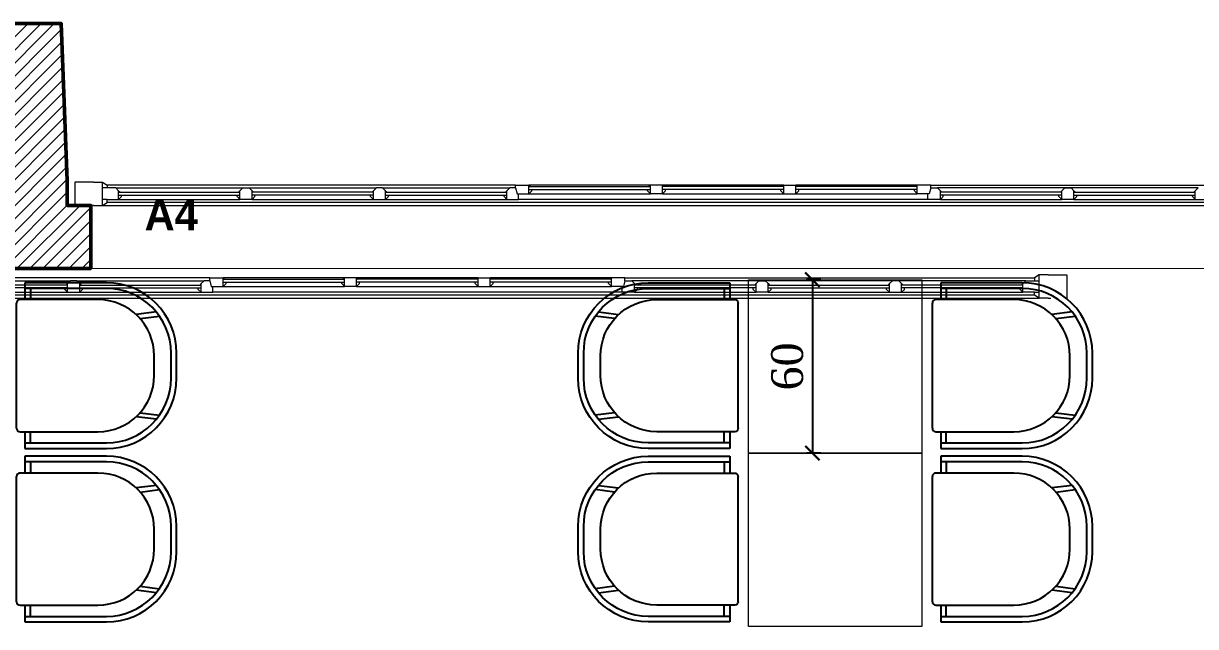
# Model space of a CAD drawing. Header units: millimetres. Extents: x 4980 to 19099, y 3891 to 5773.
# Drawn here: x 6627.1 to 7032.7, y 4433.6 to 4642.3 of the extents above; entities that cross this region are included whole.
import ezdxf

# ---------------------------------------------------------------- set-up
doc = ezdxf.new("R2010")
doc.units = ezdxf.units.MM
doc.linetypes.add('CONTINUA', pattern=[0])
for name, color, linetype, lineweight in [('a 2', 132, 'Continuous', 20), ('a duvar', 84, 'Continuous', 50), ('a pencere 0', 252, 'Continuous', 0), ('a pencere cam', 121, 'Continuous', 0), ('a pencere doğrama', 41, 'Continuous', 20), ('a pencere görünüş', 62, 'Continuous', 9), ('no3_duvar tarama', 253, 'Continuous', 9), ('no3_tefriş ön kalın', 200, 'Continuous', 25), ('t_tefris ince', 34, 'Continuous', 15)]:
    doc.layers.add(name, color=color, linetype=linetype, lineweight=lineweight)
doc.layers.add('Kıtc-002 Çizgi', color=7, linetype='Continuous')
doc.layers.add('TEFRIS', color=11, linetype='Continuous')
doc.styles.add('ROMANSTW', font='georgia.ttf')
doc.styles.get("Standard").update_dxf_attribs({"font": 'stylu.ttf', "height": 10})
doc.dimstyles.new('M1', dxfattribs={"dimtxt": 11, "dimasz": 5, "dimexe": 2, "dimexo": 5, "dimgap": 3, "dimtad": 1, "dimdec": 1, "dimzin": 12, "dimdsep": 46, "dimtxsty": 'ROMANSTW', "dimblk": 'ARCHTICK', "dimcen": 0.09, "dimclrd": 251, "dimclre": 251, "dimclrt": 1, "dimadec": 0, "dimazin": 0, "dimtfac": 1, "dimtdec": 1, "dimtix": 1, "dimtmove": 0, "dimatfit": 3, "dimldrblk": 'ARCHTICK', "dimfxl": 1, "dimtolj": 1, "dimtzin": 0, "dimarcsym": 0})

# ---------------------------------------------------------------- blocks, each defined once
blk = doc.blocks.new('SAN-1')
at = {"layer": 'no3_tefriş ön kalın', "linetype": 'CONTINUA'}
for p, q in [((4.5, 56.96), (-4.5, 56.96)), ((4.5, 54.96), (-4.5, 54.96)), ((3.5, 48.96), (-3.5, 48.96)), ((-29.5, 31.96), (-29.5, 2.96)), ((-27.5, 31.96), (-27.5, 2.96)), ((27.5, 2.96), (27.5, 31.96)), ((29.5, 2.96), (29.5, 31.96)), ((-23.5, 28.96), (-23.5, 1.2)), ((23.5, 1.2), (23.5, 28.96)), ((-27.5, 4.96), (-23.5, 4.96)), ((27.5, 4.96), (23.5, 4.96)), ((-29.5, 2.96), (-23.5, 2.96)), ((22.3, 0), (-22.3, 0)), ((23.5, 2.96), (29.5, 2.96))]:
    blk.add_line(p, q, dxfattribs=at)
at = {"layer": 'no3_tefriş ön kalın'}
for p, q in [((-16.76, 43.93), (-17.67, 50.81)), ((16.76, 43.93), (17.67, 50.81)), ((-19.1, 49.73), (-18.19, 42.53)), ((19.1, 49.73), (18.19, 42.53))]:
    blk.add_line(p, q, dxfattribs=at)
at = {"layer": 'no3_tefriş ön kalın', "linetype": 'CONTINUA'}
for centre, radius, start, end in [((-4.5, 31.96), 25, 90, 180), ((-4.5, 31.96), 23, 90, 180), ((4.5, 31.96), 25, 0, 90), ((4.5, 31.96), 23, 0, 90), ((-3.5, 28.96), 20, 90, 180), ((3.5, 28.96), 20, 0, 90), ((-22.3, 1.2), 1.2, 180, 270), ((22.3, 1.2), 1.2, 270, 0)]:
    blk.add_arc(centre, radius, start, end, dxfattribs=at)
blk = doc.blocks.new('_ArchTick')
at = {"layer": 'Kıtc-002 Çizgi', "color": 0, "const_width": 0.15}
blk.add_lwpolyline([(-0.5, -0.5), (0.5, 0.5)], dxfattribs=at)
blk = doc.blocks.new('*D149')
at = {"layer": 'Defpoints', "color": 0, "transparency": 16777216}
for p in [(6908, 4553.61), (6900.1, 4493.61), (6908, 4493.61)]:
    blk.add_point(p, dxfattribs=at)
at = {"layer": 'no3_duvar tarama', "color": 251, "lineweight": -2, "transparency": 16777216}
for p, q in [((6903, 4553.61), (6898.1, 4553.61)), ((6900.1, 4553.61), (6900.1, 4493.61)), ((6903, 4493.61), (6898.1, 4493.61))]:
    blk.add_line(p, q, dxfattribs=at)
at = {"layer": 'no3_duvar tarama', "color": 251, "lineweight": -2, "transparency": 16777216, "xscale": 5, "yscale": 5, "zscale": 5}
for p, rotation in [((6900.1, 4553.61), 90), ((6900.1, 4493.61), 270)]:
    blk.add_blockref('_ArchTick', p, dxfattribs=dict(at, rotation=rotation))
at = {"layer": 'no3_duvar tarama', "color": 1, "transparency": 16777216, "insert": (6891.42, 4523.61), "char_height": 11, "attachment_point": 5, "rotation": 90, "style": 'ROMANSTW'}
blk.add_mtext('\\A1;60', dxfattribs=at)

msp = doc.modelspace()

# ---------------------------------------------------------------- hatches: boundary and pattern name
at = {"layer": 'no3_duvar tarama'}
h = msp.add_hatch(dxfattribs=at)
h.set_pattern_fill('ANSI31', color=256, style=0)
h.set_pattern_definition([(45, (77489.65, 25972.4954), (-2.24506403, 2.24506403), [])])
h.paths.add_polyline_path([(6553.4, 4557.51), (6553.4, 4578.26), (6573.2, 4578.24), (6573.19, 4586.79), (6578.05, 4642.26), (6640.2, 4642.23), (6642.28, 4587.8), (6642.25, 4579.31), (6650.4, 4579.31), (6650.4, 4557.51)])

# ---------------------------------------------------------------- linework, layer by layer
at = {"layer": 'a 2', "elevation": -0.53}
msp.add_lwpolyline([(6650.42, 4557.51), (7088.42, 4557.56)], dxfattribs=at)
at = {"layer": 'a duvar', "elevation": -0.53}
msp.add_lwpolyline([(6553.4, 4557.51), (6553.4, 4578.26), (6573.2, 4578.24), (6573.19, 4586.79), (6578.05, 4642.26), (6640.2, 4642.23), (6642.28, 4587.8), (6642.25, 4579.31), (6650.4, 4579.31), (6650.4, 4557.51), (6553.4, 4557.51)], dxfattribs=at)
at = {"layer": 'a pencere 0', "elevation": -0.53}
for points in [[(6797.4, 4586.35), (6656.04, 4586.35)], [(6660.04, 4584.35), (6660.54, 4583.85)], [(6702.04, 4584.35), (6701.54, 4583.85)], [(6706.22, 4584.35), (6706.72, 4583.85)], [(6748.22, 4584.35), (6747.72, 4583.85)], [(6752.4, 4584.35), (6752.9, 4583.85)], [(6794.4, 4584.35), (6793.9, 4583.85)], [(6802.04, 4586.35), (6802.54, 4585.85)], [(6844.04, 4586.35), (6843.54, 4585.85)], [(6848.22, 4586.35), (6848.72, 4585.85)], [(6890.22, 4586.35), (6889.72, 4585.85)], [(6890.22, 4586.35), (6889.72, 4585.85)], [(6894.4, 4586.35), (6894.9, 4585.85)], [(6936.4, 4586.35), (6935.9, 4585.85)], [(6941.04, 4586.35), (7082.77, 4586.35)], [(6944.4, 4584.35), (6944.9, 4583.85)], [(6986.4, 4584.35), (6985.9, 4583.85)], [(6990.59, 4584.35), (6991.09, 4583.85)], [(7032.59, 4584.35), (7032.09, 4583.85)], [(6654.49, 4579.31), (7084.32, 4579.31)], [(7082.77, 4580.35), (6656.04, 4580.35)], [(6940.04, 4581.35), (6798.4, 4581.35)], [(6691.59, 4554.24), (6550.23, 4554.24)], [(6642.41, 4552.24), (6641.91, 4551.74)], [(6646.59, 4552.24), (6647.09, 4551.74)], [(6688.59, 4552.24), (6688.09, 4551.74)], [(6696.23, 4554.24), (6696.73, 4553.74)], [(6738.23, 4554.24), (6737.73, 4553.74)], [(6742.41, 4554.24), (6742.91, 4553.74)], [(6784.41, 4554.24), (6783.91, 4553.74)], [(6784.41, 4554.24), (6783.91, 4553.74)], [(6788.59, 4554.24), (6789.09, 4553.74)], [(6830.59, 4554.24), (6830.09, 4553.74)], [(6835.23, 4554.24), (6976.96, 4554.24)], [(6838.59, 4552.24), (6839.09, 4551.74)], [(6880.59, 4552.24), (6880.09, 4551.74)], [(6884.78, 4552.24), (6885.28, 4551.74)], [(6926.78, 4552.24), (6926.28, 4551.74)], [(6930.96, 4552.24), (6931.46, 4551.74)], [(6972.96, 4552.24), (6972.46, 4551.74)], [(6548.68, 4547.19), (6978.51, 4547.19)], [(6976.96, 4548.24), (6550.23, 4548.24)], [(6834.23, 4549.24), (6692.59, 4549.24)]]:
    msp.add_lwpolyline(points, dxfattribs=at)
at = {"layer": 'a pencere cam', "elevation": -0.53}
for points in [[(6660.04, 4583.85), (6702.04, 4583.85)], [(6660.04, 4582.85), (6702.04, 4582.85)], [(6748.22, 4583.85), (6706.22, 4583.85)], [(6748.22, 4582.85), (6706.22, 4582.85)], [(6752.4, 4583.85), (6794.4, 4583.85)], [(6752.4, 4582.85), (6794.4, 4582.85)], [(6802.04, 4585.85), (6844.04, 4585.85)], [(6802.04, 4584.85), (6844.04, 4584.85)], [(6890.22, 4585.85), (6848.22, 4585.85)], [(6890.22, 4584.85), (6848.22, 4584.85)], [(6936.4, 4585.85), (6894.4, 4585.85)], [(6936.4, 4584.85), (6894.4, 4584.85)], [(6986.4, 4583.85), (6944.4, 4583.85)], [(6986.4, 4582.85), (6944.4, 4582.85)], [(6990.59, 4583.85), (7032.59, 4583.85)], [(6990.59, 4582.85), (7032.59, 4582.85)], [(6642.41, 4551.74), (6600.41, 4551.74)], [(6642.41, 4550.74), (6600.41, 4550.74)], [(6646.59, 4551.74), (6688.59, 4551.74)], [(6646.59, 4550.74), (6688.59, 4550.74)], [(6696.23, 4553.74), (6738.23, 4553.74)], [(6696.23, 4552.74), (6738.23, 4552.74)], [(6784.41, 4553.74), (6742.41, 4553.74)], [(6784.41, 4552.74), (6742.41, 4552.74)], [(6830.59, 4553.74), (6788.59, 4553.74)], [(6830.59, 4552.74), (6788.59, 4552.74)], [(6880.59, 4551.74), (6838.59, 4551.74)], [(6880.59, 4550.74), (6838.59, 4550.74)], [(6884.78, 4551.74), (6926.78, 4551.74)], [(6884.78, 4550.74), (6926.78, 4550.74)], [(6972.96, 4551.74), (6930.96, 4551.74)], [(6972.96, 4550.74), (6930.96, 4550.74)]]:
    msp.add_lwpolyline(points, dxfattribs=at)
at = {"layer": 'a pencere doğrama', "elevation": -0.53}
for points in [[(6649.9, 4587.4), (6644.9, 4587.4), (6644.91, 4579.37)], [(6651.32, 4587.4), (6649.9, 4587.4)], [(6651.32, 4587.4), (6654.49, 4587.4), (6656.04, 4586.35)], [(6654.49, 4579.31), (6654.49, 4587.4)], [(6656.04, 4585.35), (6654.49, 4585.35)], [(6656.04, 4586.35), (6656.04, 4585.35)], [(6659.04, 4585.35), (6656.04, 4585.35)], [(6660.04, 4584.35), (6659.04, 4585.35)], [(6660.04, 4581.35), (6660.04, 4584.35)], [(6661.04, 4582.35), (6661.04, 4582.85)], [(6701.04, 4582.35), (6701.04, 4582.85)], [(6702.04, 4584.35), (6703.04, 4585.35)], [(6702.04, 4583.85), (6702.04, 4584.35)], [(6702.04, 4581.35), (6702.04, 4583.85)], [(6703.04, 4585.35), (6705.22, 4585.35)], [(6706.22, 4584.35), (6705.22, 4585.35)], [(6706.22, 4583.85), (6706.22, 4584.35)], [(6706.22, 4581.35), (6706.22, 4584.35)], [(6706.22, 4581.35), (6706.22, 4583.85)], [(6707.22, 4582.35), (6707.22, 4582.85)], [(6747.22, 4582.35), (6747.22, 4582.85)], [(6748.22, 4584.35), (6749.22, 4585.35)], [(6748.22, 4583.85), (6748.22, 4584.35)], [(6748.22, 4581.35), (6748.22, 4584.35)], [(6748.22, 4581.35), (6748.22, 4583.85)], [(6751.4, 4585.35), (6749.22, 4585.35)], [(6752.4, 4584.35), (6751.4, 4585.35)], [(6752.4, 4583.85), (6752.4, 4584.35)], [(6752.4, 4581.35), (6752.4, 4583.85)], [(6753.4, 4582.35), (6753.4, 4582.85)], [(6793.4, 4582.35), (6793.4, 4582.85)], [(6794.4, 4584.35), (6795.4, 4585.35)], [(6794.4, 4583.85), (6794.4, 4584.35)], [(6794.4, 4581.35), (6794.4, 4584.35)], [(6794.4, 4581.35), (6794.4, 4583.85)], [(6797.4, 4585.35), (6795.4, 4585.35)], [(6797.4, 4585.35), (6797.4, 4586.35)], [(6797.4, 4586.35), (6802.04, 4586.35)], [(6797.4, 4585.35), (6797.9, 4583.35)], [(6797.9, 4583.35), (6802.04, 4583.35)], [(6798.4, 4581.35), (6798.4, 4583.35)], [(6802.04, 4585.85), (6802.04, 4586.35)], [(6802.04, 4583.35), (6802.04, 4586.35)], [(6802.04, 4583.35), (6802.04, 4585.85)], [(6803.04, 4584.35), (6802.04, 4583.35)], [(6803.04, 4584.35), (6803.04, 4584.85)], [(6843.04, 4584.35), (6843.04, 4584.85)], [(6843.04, 4584.35), (6844.04, 4583.35)], [(6844.04, 4585.85), (6844.04, 4586.35)], [(6844.04, 4583.35), (6844.04, 4586.35)], [(6848.22, 4586.35), (6844.04, 4586.35)], [(6844.04, 4583.35), (6844.04, 4585.85)], [(6848.22, 4583.35), (6844.04, 4583.35)], [(6848.22, 4585.85), (6848.22, 4586.35)], [(6848.22, 4583.35), (6848.22, 4586.35)], [(6848.22, 4583.35), (6848.22, 4585.85)], [(6849.22, 4584.35), (6848.22, 4583.35)], [(6849.22, 4584.35), (6849.22, 4584.85)], [(6889.22, 4584.35), (6889.22, 4584.85)], [(6889.22, 4584.35), (6889.22, 4584.85)], [(6889.22, 4584.35), (6890.22, 4583.35)], [(6889.22, 4584.35), (6890.22, 4583.35)], [(6890.22, 4585.85), (6890.22, 4586.35)], [(6890.22, 4583.35), (6890.22, 4586.35)], [(6890.22, 4586.35), (6894.4, 4586.35)], [(6890.22, 4585.85), (6890.22, 4586.35)], [(6890.22, 4583.35), (6890.22, 4586.35)], [(6890.22, 4583.35), (6890.22, 4585.85)], [(6890.22, 4583.35), (6890.22, 4585.85)], [(6890.22, 4583.35), (6894.4, 4583.35)], [(6894.4, 4585.85), (6894.4, 4586.35)], [(6894.4, 4583.35), (6894.4, 4586.35)], [(6894.4, 4583.35), (6894.4, 4585.85)], [(6895.4, 4584.35), (6894.4, 4583.35)], [(6895.4, 4584.35), (6895.4, 4584.85)], [(6935.4, 4584.35), (6935.4, 4584.85)], [(6935.4, 4584.35), (6936.4, 4583.35)], [(6936.4, 4585.85), (6936.4, 4586.35)], [(6936.4, 4583.35), (6936.4, 4586.35)], [(6941.04, 4586.35), (6936.4, 4586.35)], [(6936.4, 4583.35), (6936.4, 4585.85)], [(6940.54, 4583.35), (6936.4, 4583.35)], [(6940.04, 4581.35), (6940.04, 4583.35)], [(6941.04, 4585.35), (6940.54, 4583.35)], [(6941.04, 4585.35), (6941.04, 4586.35)], [(6941.04, 4585.35), (6943.4, 4585.35)], [(6944.4, 4584.35), (6943.4, 4585.35)], [(6944.4, 4583.85), (6944.4, 4584.35)], [(6944.4, 4581.35), (6944.4, 4584.35)], [(6944.4, 4581.35), (6944.4, 4583.85)], [(6945.4, 4582.35), (6945.4, 4582.85)], [(6985.4, 4582.35), (6985.4, 4582.85)], [(6986.4, 4584.35), (6987.4, 4585.35)], [(6986.4, 4583.85), (6986.4, 4584.35)], [(6986.4, 4581.35), (6986.4, 4583.85)], [(6987.4, 4585.35), (6989.59, 4585.35)], [(6990.59, 4584.35), (6989.59, 4585.35)], [(6990.59, 4583.85), (6990.59, 4584.35)], [(6990.59, 4581.35), (6990.59, 4584.35)], [(6990.59, 4581.35), (6990.59, 4583.85)], [(6991.59, 4582.35), (6991.59, 4582.85)], [(7031.59, 4582.35), (7031.59, 4582.85)], [(7032.59, 4584.35), (7033.59, 4585.35)], [(7032.59, 4581.35), (7032.59, 4584.35)], [(7032.59, 4581.35), (7032.59, 4583.85)], [(6651.32, 4579.31), (6650.4, 4579.31)], [(6651.32, 4579.31), (6654.49, 4579.31), (6656.04, 4580.35)], [(6656.04, 4581.35), (6654.49, 4581.35)], [(6656.04, 4580.35), (6656.04, 4581.35), (6660.04, 4581.35)], [(6661.04, 4582.35), (6660.04, 4581.35)], [(6701.04, 4582.35), (6702.04, 4581.35)], [(6706.22, 4581.35), (6706.22, 4581.35), (6702.04, 4581.35)], [(6707.22, 4582.35), (6706.22, 4581.35)], [(6747.22, 4582.35), (6748.22, 4581.35)], [(6748.22, 4581.35), (6748.22, 4581.35), (6752.4, 4581.35)], [(6753.4, 4582.35), (6752.4, 4581.35)], [(6793.4, 4582.35), (6794.4, 4581.35)], [(6794.4, 4581.35), (6794.4, 4581.35), (6798.4, 4581.35)], [(6944.4, 4581.35), (6944.4, 4581.35), (6940.04, 4581.35)], [(6945.4, 4582.35), (6944.4, 4581.35)], [(6985.4, 4582.35), (6986.4, 4581.35)], [(6990.59, 4581.35), (6990.59, 4581.35), (6986.4, 4581.35)], [(6991.59, 4582.35), (6990.59, 4581.35)], [(7031.59, 4582.35), (7032.59, 4581.35)], [(7032.59, 4581.35), (7032.59, 4581.35), (7036.77, 4581.35)], [(6981.68, 4555.28), (6978.51, 4555.28), (6976.96, 4554.24)], [(6978.51, 4547.19), (6978.51, 4555.28)], [(6981.68, 4555.28), (6983.09, 4555.28)], [(6983.09, 4555.28), (6988.09, 4555.28), (6988.08, 4547.26)], [(6641.41, 4550.24), (6641.41, 4550.74)], [(6642.41, 4552.24), (6643.41, 4553.24)], [(6642.41, 4551.74), (6642.41, 4552.24)], [(6642.41, 4549.24), (6642.41, 4552.24)], [(6642.41, 4549.24), (6642.41, 4551.74)], [(6645.59, 4553.24), (6643.41, 4553.24)], [(6646.59, 4552.24), (6645.59, 4553.24)], [(6646.59, 4551.74), (6646.59, 4552.24)], [(6646.59, 4549.24), (6646.59, 4551.74)], [(6647.59, 4550.24), (6647.59, 4550.74)], [(6687.59, 4550.24), (6687.59, 4550.74)], [(6688.59, 4552.24), (6689.59, 4553.24)], [(6688.59, 4551.74), (6688.59, 4552.24)], [(6688.59, 4549.24), (6688.59, 4552.24)], [(6688.59, 4549.24), (6688.59, 4551.74)], [(6691.59, 4553.24), (6689.59, 4553.24)], [(6691.59, 4553.24), (6691.59, 4554.24)], [(6691.59, 4554.24), (6696.23, 4554.24)], [(6691.59, 4553.24), (6692.09, 4551.24)], [(6692.09, 4551.24), (6696.23, 4551.24)], [(6692.59, 4549.24), (6692.59, 4551.24)], [(6696.23, 4553.74), (6696.23, 4554.24)], [(6696.23, 4551.24), (6696.23, 4554.24)], [(6696.23, 4551.24), (6696.23, 4553.74)], [(6697.23, 4552.24), (6696.23, 4551.24)], [(6697.23, 4552.24), (6697.23, 4552.74)], [(6737.23, 4552.24), (6737.23, 4552.74)], [(6737.23, 4552.24), (6738.23, 4551.24)], [(6738.23, 4553.74), (6738.23, 4554.24)], [(6738.23, 4551.24), (6738.23, 4554.24)], [(6742.41, 4554.24), (6738.23, 4554.24)], [(6738.23, 4551.24), (6738.23, 4553.74)], [(6742.41, 4551.24), (6738.23, 4551.24)], [(6742.41, 4553.74), (6742.41, 4554.24)], [(6742.41, 4551.24), (6742.41, 4554.24)], [(6742.41, 4551.24), (6742.41, 4553.74)], [(6743.41, 4552.24), (6742.41, 4551.24)], [(6743.41, 4552.24), (6743.41, 4552.74)], [(6783.41, 4552.24), (6783.41, 4552.74)], [(6783.41, 4552.24), (6783.41, 4552.74)], [(6783.41, 4552.24), (6784.41, 4551.24)], [(6783.41, 4552.24), (6784.41, 4551.24)], [(6784.41, 4553.74), (6784.41, 4554.24)], [(6784.41, 4551.24), (6784.41, 4554.24)], [(6784.41, 4554.24), (6788.59, 4554.24)], [(6784.41, 4553.74), (6784.41, 4554.24)], [(6784.41, 4551.24), (6784.41, 4554.24)], [(6784.41, 4551.24), (6784.41, 4553.74)], [(6784.41, 4551.24), (6784.41, 4553.74)], [(6784.41, 4551.24), (6788.59, 4551.24)], [(6788.59, 4553.74), (6788.59, 4554.24)], [(6788.59, 4551.24), (6788.59, 4554.24)], [(6788.59, 4551.24), (6788.59, 4553.74)], [(6789.59, 4552.24), (6788.59, 4551.24)], [(6789.59, 4552.24), (6789.59, 4552.74)], [(6829.59, 4552.24), (6829.59, 4552.74)], [(6829.59, 4552.24), (6830.59, 4551.24)], [(6830.59, 4553.74), (6830.59, 4554.24)], [(6830.59, 4551.24), (6830.59, 4554.24)], [(6835.23, 4554.24), (6830.59, 4554.24)], [(6830.59, 4551.24), (6830.59, 4553.74)], [(6834.73, 4551.24), (6830.59, 4551.24)], [(6834.23, 4549.24), (6834.23, 4551.24)], [(6835.23, 4553.24), (6834.73, 4551.24)], [(6835.23, 4553.24), (6835.23, 4554.24)], [(6835.23, 4553.24), (6837.59, 4553.24)], [(6838.59, 4552.24), (6837.59, 4553.24)], [(6838.59, 4551.74), (6838.59, 4552.24)], [(6838.59, 4549.24), (6838.59, 4552.24)], [(6838.59, 4549.24), (6838.59, 4551.74)], [(6839.59, 4550.24), (6839.59, 4550.74)], [(6879.59, 4550.24), (6879.59, 4550.74)], [(6880.59, 4552.24), (6881.59, 4553.24)], [(6880.59, 4551.74), (6880.59, 4552.24)], [(6880.59, 4549.24), (6880.59, 4551.74)], [(6881.59, 4553.24), (6883.78, 4553.24)], [(6884.78, 4552.24), (6883.78, 4553.24)], [(6884.78, 4551.74), (6884.78, 4552.24)], [(6884.78, 4549.24), (6884.78, 4552.24)], [(6884.78, 4549.24), (6884.78, 4551.74)], [(6885.78, 4550.24), (6885.78, 4550.74)], [(6925.78, 4550.24), (6925.78, 4550.74)], [(6926.78, 4552.24), (6927.78, 4553.24)], [(6926.78, 4549.24), (6926.78, 4552.24)], [(6926.78, 4549.24), (6926.78, 4551.74)], [(6929.96, 4553.24), (6927.78, 4553.24)], [(6930.96, 4552.24), (6929.96, 4553.24)], [(6930.96, 4551.74), (6930.96, 4552.24)], [(6930.96, 4549.24), (6930.96, 4551.74)], [(6931.96, 4550.24), (6931.96, 4550.74)], [(6971.96, 4550.24), (6971.96, 4550.74)], [(6972.96, 4552.24), (6973.96, 4553.24)], [(6972.96, 4549.24), (6972.96, 4552.24)], [(6973.96, 4553.24), (6976.96, 4553.24)], [(6976.96, 4554.24), (6976.96, 4553.24)], [(6976.96, 4553.24), (6978.51, 4553.24)], [(6641.41, 4550.24), (6642.41, 4549.24)], [(6642.41, 4549.24), (6642.41, 4549.24), (6646.59, 4549.24)], [(6647.59, 4550.24), (6646.59, 4549.24)], [(6687.59, 4550.24), (6688.59, 4549.24)], [(6688.59, 4549.24), (6688.59, 4549.24), (6692.59, 4549.24)], [(6838.59, 4549.24), (6838.59, 4549.24), (6834.23, 4549.24)], [(6839.59, 4550.24), (6838.59, 4549.24)], [(6879.59, 4550.24), (6880.59, 4549.24)], [(6884.78, 4549.24), (6884.78, 4549.24), (6880.59, 4549.24)], [(6885.78, 4550.24), (6884.78, 4549.24)], [(6925.78, 4550.24), (6926.78, 4549.24)], [(6926.78, 4549.24), (6926.78, 4549.24), (6930.96, 4549.24)], [(6931.96, 4550.24), (6930.96, 4549.24)], [(6971.96, 4550.24), (6972.96, 4549.24)], [(6976.96, 4548.24), (6976.96, 4549.24), (6972.96, 4549.24)], [(6976.96, 4549.24), (6978.51, 4549.24)], [(6981.68, 4547.19), (6978.51, 4547.19), (6976.96, 4548.24)], [(6981.68, 4547.19), (6982.59, 4547.19)]]:
    msp.add_lwpolyline(points, dxfattribs=at)
at = {"layer": 'a pencere görünüş', "elevation": -0.53}
for points in [[(6659.04, 4585.35), (6703.04, 4585.35)], [(6705.22, 4585.35), (6749.22, 4585.35)], [(6751.4, 4585.35), (6795.4, 4585.35)], [(6844.04, 4586.35), (6802.04, 4586.35)], [(6802.04, 4583.35), (6844.04, 4583.35)], [(6890.22, 4586.35), (6848.22, 4586.35)], [(6848.22, 4583.35), (6890.22, 4583.35)], [(6936.4, 4586.35), (6894.4, 4586.35)], [(6894.4, 4583.35), (6936.4, 4583.35)], [(6989.59, 4585.35), (6987.4, 4585.35), (6943.4, 4585.35)], [(7033.59, 4585.35), (6989.59, 4585.35)], [(6660.04, 4581.35), (6702.04, 4581.35)], [(6706.22, 4581.35), (6748.22, 4581.35)], [(6752.4, 4581.35), (6794.4, 4581.35)], [(6944.4, 4581.35), (6986.4, 4581.35)], [(6990.59, 4581.35), (7032.59, 4581.35)], [(6599.41, 4553.24), (6643.41, 4553.24)], [(6645.59, 4553.24), (6689.59, 4553.24)], [(6738.23, 4554.24), (6696.23, 4554.24)], [(6696.23, 4551.24), (6738.23, 4551.24)], [(6784.41, 4554.24), (6742.41, 4554.24)], [(6742.41, 4551.24), (6784.41, 4551.24)], [(6830.59, 4554.24), (6788.59, 4554.24)], [(6788.59, 4551.24), (6830.59, 4551.24)], [(6883.78, 4553.24), (6881.59, 4553.24), (6837.59, 4553.24)], [(6927.78, 4553.24), (6883.78, 4553.24)], [(6973.96, 4553.24), (6929.96, 4553.24)], [(6600.41, 4549.24), (6642.41, 4549.24)], [(6646.59, 4549.24), (6688.59, 4549.24)], [(6838.59, 4549.24), (6880.59, 4549.24)], [(6884.78, 4549.24), (6926.78, 4549.24)], [(6930.96, 4549.24), (6972.96, 4549.24)]]:
    msp.add_lwpolyline(points, dxfattribs=at)
at = {"layer": 't_tefris ince'}
for points in [[(6878, 4553.61), (6938, 4553.61), (6938, 4493.61), (6878, 4493.61)], [(6878, 4493.61), (6938, 4493.61), (6938, 4433.61), (6878, 4433.61)]]:
    msp.add_lwpolyline(points, close=True, dxfattribs=at)

# ---------------------------------------------------------------- block references
at = {"layer": 'TEFRIS'}
for p, xscale, yscale, zscale, rotation in [((6624.76, 4523.87), 0.9719999999997531, 0.9719999999997531, 0.9719999999997531, 270.0000000000002), ((6874.38, 4523.87), -0.9719999999997528, 0.9719999999997526, 0.9720000000000001, 90), ((6941.61, 4523.87), 0.9719999999997531, 0.9719999999997531, 0.9719999999997531, 270.0000000000002), ((6624.76, 4463.87), 0.971999999999753, 0.971999999999753, 0.971999999999753, 270.0000000000002), ((6874.38, 4463.87), -0.9719999999997528, 0.9719999999997526, 0.9720000000000001, 90), ((6941.61, 4463.87), 0.971999999999753, 0.971999999999753, 0.971999999999753, 270.0000000000002)]:
    msp.add_blockref('SAN-1', p, dxfattribs=dict(at, xscale=xscale, yscale=yscale, zscale=zscale, rotation=rotation))

# ---------------------------------------------------------------- texts
at = {"layer": 'Kıtc-002 Çizgi', "insert": (6539.54, 4581.49, -0.53), "char_height": 10.8, "attachment_point": 1}
msp.add_mtext_dynamic_manual_height_columns('\\pi129.47382;{\\fStylus BT|b1|i0|c162|p34;A4}', width=277.9553, gutter_width=50, heights=[0], dxfattribs=at)

# ---------------------------------------------------------------- dimensions: what is measured, and where the dimension line sits
at = {"layer": 'no3_duvar tarama'}
dim = msp.add_aligned_dim(p1=(6908, 4553.61), p2=(6908, 4493.61), distance=-7.9, dimstyle='M1', dxfattribs=at)
dim.commit()
dim.dimension.update_dxf_attribs({"geometry": '*D149', "text_midpoint": (6891.42, 4523.61)})

doc.saveas('drawing.dxf')
